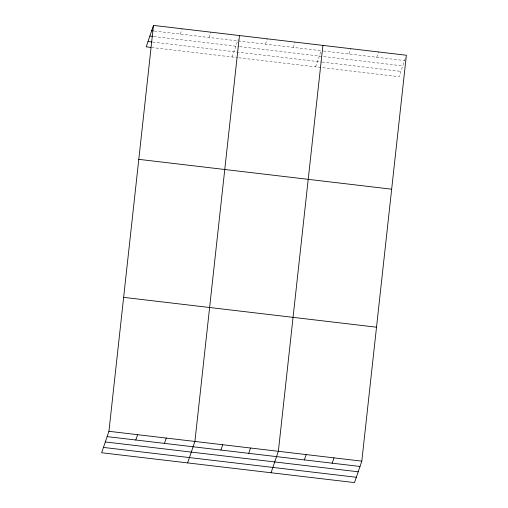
<?xml version="1.0" encoding="UTF-8"?>
<svg xmlns="http://www.w3.org/2000/svg" width="508" height="508" viewBox="0 0 508 508"><rect width="100%" height="100%" fill="white"/><g stroke="black" fill="none" stroke-linecap="round" stroke-linejoin="round"><path stroke-width="0.38" stroke-dasharray="2.54 1.91" d="M180.34 34.099L182.15 28.785M209.004 37.484L210.814 32.163M232.169 56.998L238.112 39.535M265.474 44.145L267.284 38.83M293.294 47.428L295.104 42.113M315.614 66.846L321.107 50.711L154.007 30.988M348.926 53.994L350.736 48.679M376.739 57.277L378.549 51.962M405.232 58.566L399.066 76.695L238.347 57.728M323.425 50.984L404.559 60.56M153.746 36.5L238.938 46.552M239.713 46.641L402.742 65.888M152.654 42.075L321.291 61.976M322.066 62.071L400.875 71.374M151.613 47.492L237.579 57.633"/><path stroke-width="0.76" d="M108.934 431.305L153.492 25.4L406.368 55.245L361.81 461.15L354.508 482.6L101.632 452.755L108.934 431.305L361.81 461.15M239.471 35.547L194.913 441.452L187.611 462.902M322.917 45.396L278.359 451.301L271.056 472.751M153.492 25.4L146.19 46.85L150.838 47.396M135.788 440.004L137.598 434.689M164.446 443.389L166.256 438.067M220.916 450.05L222.726 444.735M248.736 453.333L250.546 448.018M304.368 459.899L306.178 454.584M332.181 463.182L333.991 457.867M151.682 30.715L153.232 30.899M149.873 36.043L152.971 36.405M148.006 41.523L151.879 41.98M138.792 159.347L391.662 189.192M123.641 297.358L376.511 327.203M107.124 436.62L360.001 466.465M105.315 441.947L358.184 471.792M103.448 447.427L356.318 477.279"/></g></svg>
